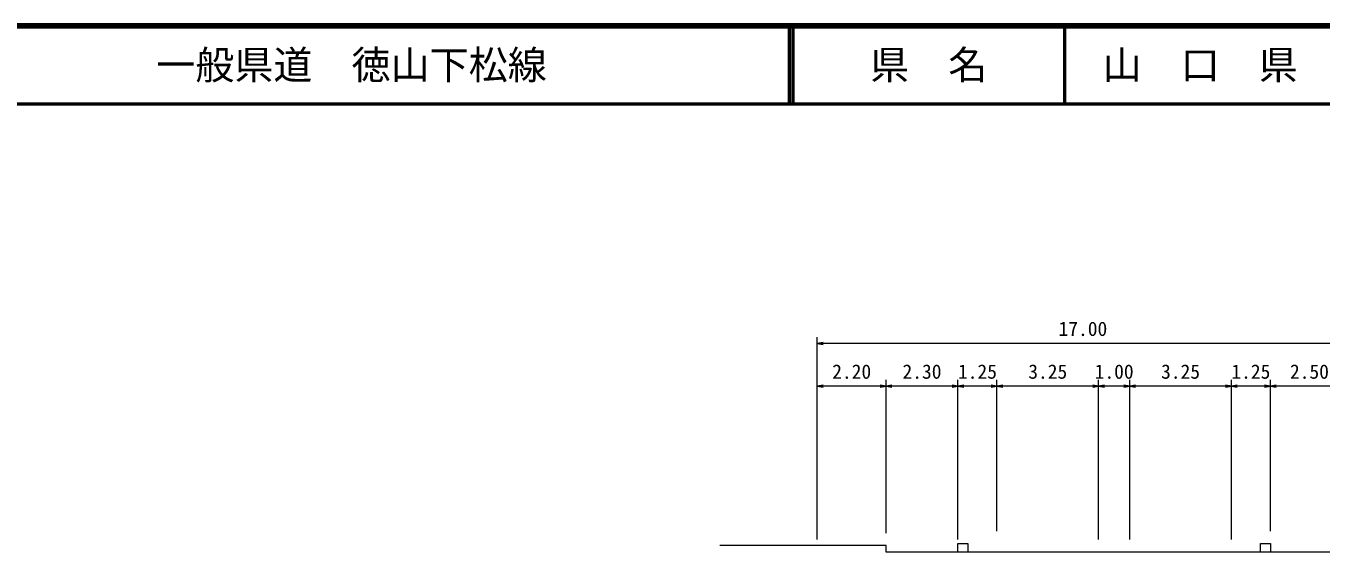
# Model space of a CAD drawing. Units: millimetres on the paper, enlarged 1000 times, with parts at other scales. Extents: x 40000 to 680000, y 20000 to 380000.
# Drawn here: x 200052 to 365853, y 312623 to 380000 of the extents above; entities that cross this region are included whole.
import ezdxf
from ezdxf.enums import TextEntityAlignment as Align

# ---------------------------------------------------------------- set-up
doc = ezdxf.new("R2010")
doc.units = ezdxf.units.MM
doc.header["$LTSCALE"] = 1000
for name, color, linetype, lineweight in [('M-BGD', 7, 'Continuous', 13), ('M-STR-HTXT', 7, 'Continuous', 13), ('M-TTL', 2, 'Continuous', 140), ('M-TTL-LINE', 7, 'Continuous', 50)]:
    doc.layers.add(name, color=color, linetype=linetype, lineweight=lineweight)
doc.layers.add('M-TTL-TXT', color=7, linetype='Continuous')
doc.styles.add('ＭＳ ゴシック', font='')
doc.styles.get('ＭＳ ゴシック').set_extended_font_data('MS Gothic')

# ---------------------------------------------------------------- blocks, each defined once
blk = doc.blocks.new('open_arrow')
at = {"color": 0, "linetype": 'Continuous', "lineweight": -2}
blk.add_lwpolyline([(7.5, 1.25), (0, 0), (7.5, -1.25)], dxfattribs=at)

msp = doc.modelspace()

# ---------------------------------------------------------------- linework, layer by layer
at = {"layer": 'M-BGD'}
for p, q in [((310163, 313456), (288883, 313456)), ((310163, 312623), (310163, 313456)), ((319363, 313713), (320615, 313713)), ((319363, 312623), (319363, 313713)), ((320615, 313713), (320615, 312623)), ((358112, 313713), (359363, 313713)), ((358112, 312623), (358112, 313713)), ((359363, 313713), (359363, 312623)), ((378364, 312623), (310163, 312623))]:
    msp.add_line(p, q, dxfattribs=at)
at = {"layer": 'M-STR-HTXT'}
for p, q in [((301363, 314223), (301363, 340147)), ((369363, 339347), (301363, 339347)), ((310163, 333871), (301363, 333871)), ((310163, 315056), (310163, 334671)), ((319363, 333871), (310163, 333871)), ((319363, 314223), (319363, 334671)), ((319363, 315313), (319363, 334671)), ((324363, 333871), (319363, 333871)), ((324363, 315313), (324363, 334671)), ((337363, 333871), (324363, 333871)), ((337363, 314223), (337363, 334671)), ((341363, 333871), (337363, 333871)), ((341363, 314223), (341363, 334671)), ((354363, 333871), (341363, 333871)), ((354363, 314223), (354363, 334671)), ((359363, 333871), (354363, 333871)), ((359363, 315313), (359363, 334671)), ((369363, 333871), (359363, 333871))]:
    msp.add_line(p, q, dxfattribs=at)
at = {"layer": 'M-TTL'}
msp.add_line((680000, 380000), (40000, 380000), dxfattribs=at)
at = {"layer": 'M-TTL-LINE'}
for p, q in [((297750, 380000), (297750, 370000)), ((298250, 380000), (298250, 370000)), ((333000, 380000), (333000, 370000)), ((40000, 370000), (680000, 370000))]:
    msp.add_line(p, q, dxfattribs=at)

# ---------------------------------------------------------------- block references
at = {"layer": 'M-STR-HTXT', "xscale": 100, "yscale": 100}
for p in [(301363, 339347), (301363, 333871), (310163, 333871), (319363, 333871), (324363, 333871), (337363, 333871), (341363, 333871), (354363, 333871), (359363, 333871)]:
    msp.add_blockref('open_arrow', p, dxfattribs=at)
at = {"layer": 'M-STR-HTXT', "xscale": 100, "yscale": 100, "rotation": 180}
for p in [(310163, 333871), (319363, 333871), (324363, 333871), (337363, 333871), (341363, 333871), (354363, 333871), (359363, 333871)]:
    msp.add_blockref('open_arrow', p, dxfattribs=at)

# ---------------------------------------------------------------- texts
at = {"layer": 'M-STR-HTXT', "style": 'ＭＳ ゴシック'}
for s, p in [('17.00', (335363, 339747)), ('2.20', (305763, 334271)), ('2.30', (314763, 334271)), ('1.25', (321863, 334271)), ('3.25', (330863, 334271)), ('1.00', (339363, 334271)), ('3.25', (347863, 334271)), ('1.25', (356863, 334271)), ('2.50', (364363, 334271))]:
    msp.add_text(s, height=1833, dxfattribs=at).set_placement(p, align=Align.BOTTOM_CENTER)
at = {"layer": 'M-TTL-TXT', "style": 'ＭＳ ゴシック'}
msp.add_text('一般県道\u3000徳山下松線', height=3666, dxfattribs=at).set_placement((216734, 375000), align=Align.MIDDLE_LEFT)
for s, p in [('県\u3000名', (315625, 375000)), ('山\u3000口\u3000県', (350375, 375000))]:
    msp.add_text(s, height=3666, dxfattribs=at).set_placement(p, align=Align.MIDDLE_CENTER)

doc.saveas('drawing.dxf')
